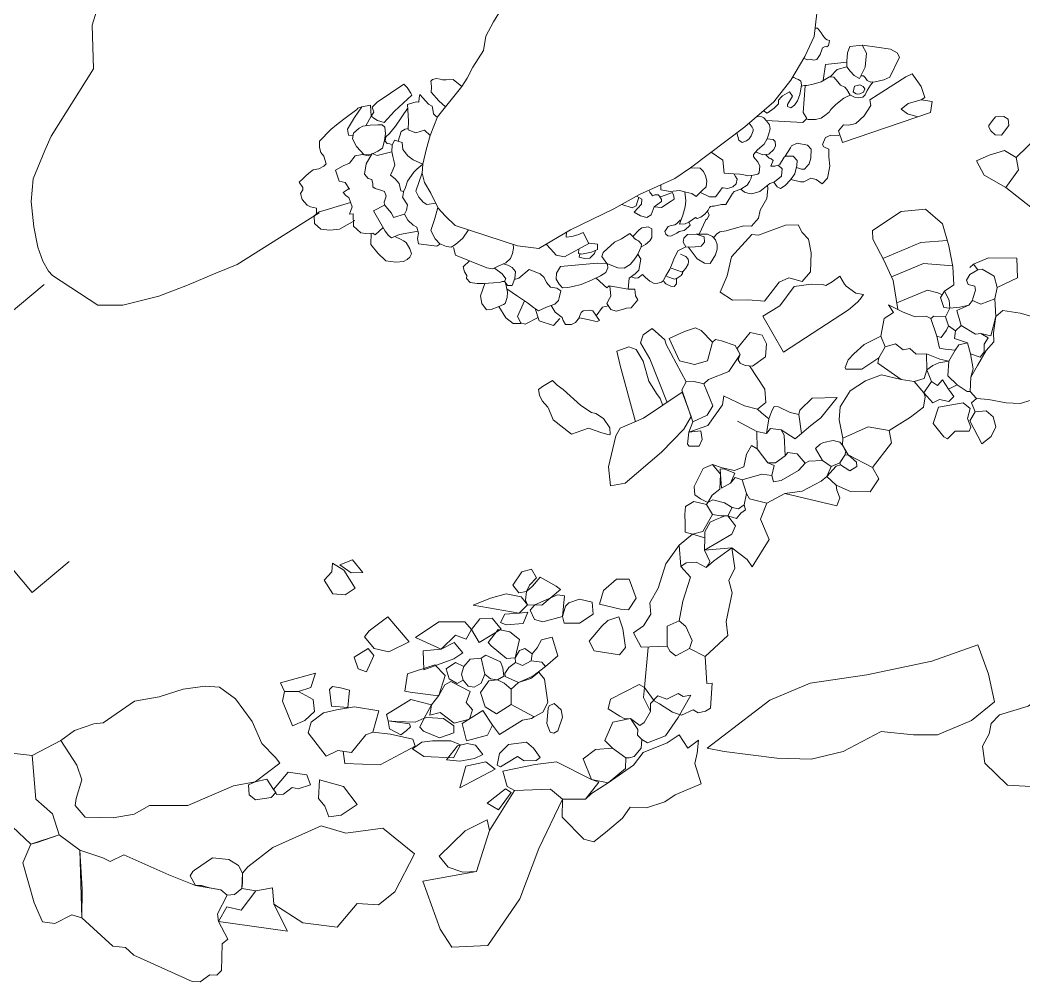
# Model space of a CAD drawing. Header units: metres. Extents: x -10443 to -4073, y -33280 to -26846.
# Drawn here: x -7865 to -7854.61, y -29617.86 to -29607.9 of the extents above; entities that cross this region are included whole.
import ezdxf

# ---------------------------------------------------------------- set-up
doc = ezdxf.new("R2010")
doc.units = ezdxf.units.M
doc.header["$MEASUREMENT"] = 0
doc.linetypes.add('CONTINUOUS_1', pattern=[0])
doc.linetypes.add('CONTINUOUS_2', pattern=[0])
doc.layers.add('木', color=254, linetype='CONTINUOUS_2', lineweight=18)
doc.layers.add('石', color=241, linetype='CONTINUOUS_2', lineweight=18)

msp = doc.modelspace()

# ---------------------------------------------------------------- linework, layer by layer
at = {"layer": '木', "color": 1, "linetype": 'CONTINUOUS_1', "lineweight": 18}
for p, q in [((-7864.749, -29610.642), (-7865.132, -29610.964)), ((-7864.873, -29613.832), (-7865.194, -29613.449)), ((-7864.49, -29613.511), (-7864.873, -29613.832))]:
    msp.add_line(p, q, dxfattribs=at)
at = {"layer": '石', "color": 4, "linetype": 'CONTINUOUS_2', "lineweight": 18}
for p, q in [((-7858.322, -29610.092), (-7858.287, -29610.041)), ((-7858.287, -29610.041), (-7858.259, -29610.03)), ((-7858.259, -29610.03), (-7858.236, -29610.028)), ((-7858.236, -29610.028), (-7858.221, -29610.024)), ((-7858.221, -29610.024), (-7858.203, -29610.012)), ((-7858.203, -29610.012), (-7858.164, -29609.977)), ((-7858.164, -29609.977), (-7858.155, -29609.973)), ((-7858.078, -29610.046), (-7858.123, -29610.081)), ((-7858.062, -29610.027), (-7858.078, -29610.046)), ((-7858.075, -29609.995), (-7858.062, -29610.027)), ((-7858.314, -29610.119), (-7858.322, -29610.092)), ((-7858.292, -29610.138), (-7858.314, -29610.119)), ((-7858.261, -29610.14), (-7858.292, -29610.138)), ((-7858.226, -29610.124), (-7858.261, -29610.14)), ((-7858.199, -29610.11), (-7858.226, -29610.124)), ((-7858.173, -29610.093), (-7858.199, -29610.11)), ((-7858.123, -29610.081), (-7858.173, -29610.093))]:
    msp.add_line(p, q, dxfattribs=at)
at = {"layer": '石', "color": 4, "linetype": 'CONTINUOUS_2', "lineweight": 18, "flags": 128}
for points in [[(-7862.18, -29603.583), (-7862.582, -29603.977), (-7862.597, -29604.004), (-7862.574, -29604.066), (-7862.581, -29604.167), (-7862.557, -29604.206), (-7862.58, -29604.201), (-7862.63, -29604.295), (-7862.632, -29604.499), (-7862.641, -29604.512), (-7862.701, -29604.54), (-7862.712, -29604.684), (-7863.356, -29605.435), (-7863.652, -29605.684), (-7863.904, -29606.113), (-7864.096, -29606.533), (-7864.204, -29606.924), (-7864.214, -29607.123), (-7864.198, -29607.273), (-7864.116, -29607.517), (-7864.25, -29607.957), (-7864.238, -29608.41), (-7864.677, -29609.105), (-7864.742, -29609.255), (-7864.864, -29609.548), (-7864.884, -29609.783), (-7864.855, -29610.045), (-7864.814, -29610.256), (-7864.761, -29610.401), (-7864.703, -29610.502), (-7864.662, -29610.55)], [(-7856.885, -29608.299), (-7856.848, -29608.315), (-7856.812, -29608.308), (-7856.785, -29608.32), (-7856.749, -29608.311), (-7856.716, -29608.262), (-7856.694, -29608.2), (-7856.69, -29608.192), (-7856.663, -29608.177), (-7856.646, -29608.182), (-7856.63, -29608.168), (-7856.623, -29608.137), (-7856.618, -29608.117), (-7856.641, -29608.108), (-7856.659, -29608.098), (-7856.688, -29608.062), (-7856.703, -29608.037), (-7856.724, -29608.008), (-7856.743, -29607.989), (-7856.766, -29607.988)], [(-7856.308, -29608.51), (-7856.362, -29608.479), (-7856.405, -29608.432), (-7856.438, -29608.388), (-7856.44, -29608.329), (-7856.432, -29608.242), (-7856.409, -29608.176), (-7856.279, -29608.163), (-7856.237, -29608.247), (-7856.248, -29608.393), (-7856.308, -29608.51)], [(-7856.276, -29608.163), (-7856.128, -29608.186), (-7855.986, -29608.206), (-7855.918, -29608.244), (-7855.893, -29608.288), (-7855.995, -29608.494), (-7856.056, -29608.521), (-7856.146, -29608.544), (-7856.189, -29608.546), (-7856.227, -29608.53), (-7856.25, -29608.5), (-7856.265, -29608.481), (-7856.293, -29608.481)], [(-7856.683, -29608.53), (-7856.661, -29608.363), (-7856.44, -29608.339)], [(-7856.438, -29608.388), (-7856.539, -29608.415), (-7856.613, -29608.491)], [(-7860.594, -29608.802), (-7860.664, -29608.74), (-7860.742, -29608.65), (-7860.74, -29608.598), (-7860.743, -29608.558), (-7860.745, -29608.538), (-7860.727, -29608.519), (-7860.688, -29608.509), (-7860.648, -29608.517), (-7860.625, -29608.524), (-7860.588, -29608.521), (-7860.513, -29608.52), (-7860.424, -29608.59)], [(-7857.032, -29608.648), (-7857.002, -29608.692), (-7857.053, -29608.778), (-7857.052, -29608.798), (-7857.018, -29608.812), (-7856.98, -29608.786), (-7856.95, -29608.739), (-7856.926, -29608.676), (-7856.914, -29608.618), (-7856.908, -29608.573), (-7856.914, -29608.537), (-7856.94, -29608.519), (-7856.96, -29608.512), (-7856.987, -29608.498), (-7856.999, -29608.493)], [(-7856.847, -29608.932), (-7856.762, -29608.935), (-7856.706, -29608.921), (-7856.652, -29608.882), (-7856.619, -29608.853), (-7856.61, -29608.839), (-7856.602, -29608.825), (-7856.555, -29608.782), (-7856.502, -29608.736), (-7856.471, -29608.712), (-7856.441, -29608.697), (-7856.403, -29608.683), (-7856.438, -29608.624), (-7856.46, -29608.598), (-7856.504, -29608.577), (-7856.532, -29608.543), (-7856.573, -29608.496), (-7856.617, -29608.493), (-7856.704, -29608.542), (-7856.787, -29608.566), (-7856.853, -29608.58), (-7856.878, -29608.582), (-7856.91, -29608.588)], [(-7856.2, -29608.731), (-7855.828, -29608.492), (-7855.762, -29608.46), (-7855.671, -29608.593), (-7855.63, -29608.707), (-7855.671, -29608.729), (-7855.554, -29608.746), (-7855.573, -29608.86), (-7856.485, -29609.173), (-7856.524, -29609.049), (-7856.472, -29608.988), (-7856.417, -29608.992), (-7856.346, -29608.974), (-7856.259, -29608.897), (-7856.189, -29608.79), (-7856.2, -29608.731)], [(-7860.944, -29608.68), (-7861.12, -29608.848), (-7861.23, -29608.964), (-7861.297, -29608.944), (-7861.326, -29608.928), (-7861.364, -29608.898), (-7861.336, -29608.858), (-7861.353, -29608.805), (-7861.3, -29608.754), (-7861.025, -29608.567), (-7860.989, -29608.603), (-7860.953, -29608.661), (-7860.944, -29608.68)], [(-7856.892, -29608.861), (-7856.869, -29608.584)], [(-7856.167, -29608.545), (-7856.193, -29608.578), (-7856.229, -29608.633), (-7856.248, -29608.679), (-7856.273, -29608.702), (-7856.32, -29608.709), (-7856.359, -29608.703), (-7856.401, -29608.682)], [(-7856.374, -29608.651), (-7856.359, -29608.589), (-7856.303, -29608.576), (-7856.269, -29608.59), (-7856.251, -29608.615), (-7856.267, -29608.65), (-7856.304, -29608.666), (-7856.331, -29608.672), (-7856.342, -29608.669), (-7856.371, -29608.649)], [(-7860.678, -29608.911), (-7860.693, -29608.9), (-7860.719, -29608.873), (-7860.724, -29608.831), (-7860.733, -29608.795), (-7860.77, -29608.775), (-7860.829, -29608.709), (-7860.859, -29608.674), (-7860.865, -29608.708), (-7860.87, -29608.754), (-7860.896, -29608.752), (-7860.977, -29608.776), (-7860.986, -29608.779), (-7860.984, -29608.832), (-7860.978, -29608.95), (-7860.979, -29609.041), (-7860.901, -29609.071), (-7860.812, -29609.044), (-7860.751, -29609.099)], [(-7857.303, -29608.844), (-7857.264, -29608.867), (-7857.19, -29608.817), (-7857.147, -29608.771), (-7857.145, -29608.732), (-7857.115, -29608.699), (-7857.104, -29608.688), (-7857.032, -29608.648)], [(-7861.898, -29609.157), (-7861.78, -29609.038), (-7861.723, -29608.99), (-7861.645, -29608.93), (-7861.513, -29608.829), (-7861.5, -29608.816), (-7861.461, -29608.803)], [(-7861.553, -29609.101), (-7861.599, -29609.094), (-7861.609, -29609.034), (-7861.535, -29608.913), (-7861.461, -29608.803), (-7861.37, -29608.785), (-7861.364, -29608.898), (-7861.417, -29608.998)], [(-7860.988, -29608.82), (-7861.111, -29609.002), (-7861.174, -29609.077), (-7861.212, -29609.114), (-7861.217, -29609.157), (-7861.196, -29609.183), (-7861.169, -29609.186), (-7861.147, -29609.2)], [(-7855.671, -29608.729), (-7855.804, -29608.769), (-7855.877, -29608.826), (-7855.812, -29608.874), (-7855.703, -29608.905)], [(-7854.793, -29609.637), (-7854.42, -29609.931), (-7854.075, -29609.849), (-7853.847, -29609.713), (-7853.498, -29609.69), (-7853.036, -29609.04), (-7853.24, -29608.797), (-7853.842, -29609.207), (-7854.028, -29609.165), (-7854.197, -29609.211), (-7854.455, -29609.102), (-7854.686, -29609.327)], [(-7857.612, -29609.495), (-7857.547, -29609.498), (-7857.506, -29609.507), (-7857.467, -29609.517), (-7857.408, -29609.51), (-7857.36, -29609.5), (-7857.346, -29609.487), (-7857.342, -29609.449), (-7857.339, -29609.416), (-7857.361, -29609.371), (-7857.391, -29609.337), (-7857.406, -29609.317), (-7857.405, -29609.296), (-7857.365, -29609.248), (-7857.296, -29609.19), (-7857.264, -29609.132), (-7857.25, -29609.091), (-7857.233, -29609.031), (-7857.24, -29608.987), (-7857.271, -29608.946), (-7857.297, -29608.917), (-7857.319, -29608.904), (-7857.369, -29608.901)], [(-7857.273, -29608.943), (-7856.896, -29608.963), (-7856.854, -29608.922), (-7856.892, -29608.861)], [(-7854.968, -29609.014), (-7854.948, -29609.049), (-7854.903, -29609.092), (-7854.838, -29609.096), (-7854.763, -29608.995), (-7854.77, -29608.93), (-7854.813, -29608.901), (-7854.901, -29608.904), (-7854.93, -29608.945), (-7854.97, -29608.995), (-7854.968, -29609.014)], [(-7861.295, -29609.26), (-7861.395, -29609.311), (-7861.437, -29609.298), (-7861.515, -29609.213), (-7861.556, -29609.132), (-7861.545, -29609.075), (-7861.486, -29609.022), (-7861.449, -29609.002), (-7861.372, -29608.992), (-7861.295, -29608.988), (-7861.251, -29608.99), (-7861.222, -29609.014), (-7861.216, -29609.077), (-7861.224, -29609.151), (-7861.247, -29609.229), (-7861.295, -29609.26)], [(-7861.085, -29609.158), (-7861.053, -29609.056), (-7861.013, -29609.035), (-7860.979, -29609.027)], [(-7857.578, -29609.073), (-7857.557, -29609.146), (-7857.524, -29609.17), (-7857.478, -29609.154), (-7857.45, -29609.132), (-7857.43, -29609.101), (-7857.409, -29609.05), (-7857.41, -29609.033), (-7857.419, -29609.011), (-7857.449, -29608.97)], [(-7857.386, -29609.267), (-7857.31, -29609.299), (-7857.248, -29609.293), (-7857.195, -29609.245), (-7857.178, -29609.206), (-7857.181, -29609.161), (-7857.201, -29609.142), (-7857.264, -29609.132)], [(-7856.66, -29609.119), (-7856.69, -29609.193), (-7856.678, -29609.215), (-7856.625, -29609.241), (-7856.624, -29609.321), (-7856.615, -29609.416), (-7856.639, -29609.542), (-7856.694, -29609.601), (-7856.756, -29609.554), (-7856.813, -29609.541), (-7856.885, -29609.578), (-7856.919, -29609.58), (-7857.02, -29609.555)], [(-7856.66, -29609.119), (-7856.606, -29609.094), (-7856.53, -29609.1), (-7856.511, -29609.092)], [(-7861.93, -29609.912), (-7861.928, -29609.852), (-7861.99, -29609.836), (-7862.025, -29609.819), (-7862.077, -29609.76), (-7862.096, -29609.701), (-7862.07, -29609.663), (-7862.07, -29609.637), (-7862.11, -29609.582), (-7862.069, -29609.546), (-7862.043, -29609.52), (-7862.01, -29609.488), (-7861.965, -29609.456), (-7861.906, -29609.443), (-7861.854, -29609.417), (-7861.828, -29609.391), (-7861.853, -29609.313), (-7861.886, -29609.274), (-7861.898, -29609.222), (-7861.898, -29609.19), (-7861.898, -29609.157)], [(-7861.12, -29609.146), (-7861.147, -29609.2), (-7861.151, -29609.263), (-7861.14, -29609.318), (-7861.127, -29609.359), (-7861.117, -29609.407), (-7861.147, -29609.471), (-7861.163, -29609.508), (-7861.116, -29609.549), (-7861.075, -29609.595), (-7861.055, -29609.672), (-7861.03, -29609.68), (-7861.012, -29609.649)], [(-7861.12, -29609.146), (-7861.044, -29609.172), (-7861.035, -29609.243), (-7860.985, -29609.311), (-7860.928, -29609.35), (-7860.829, -29609.395)], [(-7857.076, -29609.314), (-7857.021, -29609.227), (-7857.011, -29609.205), (-7856.952, -29609.178), (-7856.845, -29609.2), (-7856.808, -29609.241), (-7856.813, -29609.332), (-7856.828, -29609.392), (-7856.877, -29609.447), (-7856.909, -29609.447), (-7856.961, -29609.431)], [(-7861.24, -29610.053), (-7861.323, -29610.129), (-7861.346, -29610.109), (-7861.417, -29610.115), (-7861.469, -29610.108), (-7861.546, -29610.036), (-7861.551, -29609.909), (-7861.587, -29609.915), (-7861.56, -29609.836), (-7861.596, -29609.741), (-7861.623, -29609.723), (-7861.653, -29609.688), (-7861.602, -29609.653), (-7861.589, -29609.653), (-7861.633, -29609.586), (-7861.693, -29609.572), (-7861.731, -29609.457), (-7861.653, -29609.412), (-7861.588, -29609.387), (-7861.529, -29609.309), (-7861.457, -29609.296), (-7861.359, -29609.299)], [(-7861.15, -29609.268), (-7861.3, -29609.307), (-7861.352, -29609.287), (-7861.416, -29609.391), (-7861.432, -29609.501), (-7861.394, -29609.543), (-7861.355, -29609.556), (-7861.346, -29609.6), (-7861.346, -29609.631), (-7861.321, -29609.648), (-7861.254, -29609.667), (-7861.224, -29609.68), (-7861.209, -29609.727), (-7861.227, -29609.788), (-7861.226, -29609.817), (-7861.194, -29609.856), (-7861.154, -29609.902), (-7861.133, -29609.949)], [(-7857.843, -29609.273), (-7857.722, -29609.354), (-7857.71, -29609.49), (-7857.612, -29609.495)], [(-7857.281, -29609.296), (-7857.242, -29609.334), (-7857.226, -29609.336), (-7857.203, -29609.357), (-7857.226, -29609.416), (-7857.184, -29609.417), (-7857.149, -29609.407), (-7857.11, -29609.445), (-7857.116, -29609.521), (-7857.189, -29609.579), (-7857.237, -29609.595), (-7857.339, -29609.679), (-7857.424, -29609.702), (-7857.464, -29609.695), (-7857.5, -29609.686), (-7857.536, -29609.653)], [(-7857.136, -29609.403), (-7857.086, -29609.323), (-7857.073, -29609.314), (-7856.995, -29609.314), (-7856.952, -29609.357), (-7856.956, -29609.411), (-7856.978, -29609.497), (-7857.023, -29609.559), (-7857.078, -29609.618), (-7857.126, -29609.647), (-7857.16, -29609.629), (-7857.196, -29609.581)], [(-7855.098, -29609.362), (-7855.017, -29609.51), (-7854.793, -29609.637), (-7854.66, -29609.454), (-7854.686, -29609.327), (-7854.806, -29609.255), (-7854.966, -29609.301), (-7855.098, -29609.362)], [(-7861.012, -29609.649), (-7860.988, -29609.573), (-7860.923, -29609.479), (-7860.89, -29609.446), (-7860.829, -29609.395)], [(-7858.363, -29609.61), (-7858.363, -29609.662), (-7858.268, -29609.679), (-7858.17, -29609.667), (-7858.105, -29609.685), (-7858.044, -29609.699), (-7858, -29609.731), (-7857.939, -29609.673), (-7857.896, -29609.632), (-7857.887, -29609.57), (-7857.903, -29609.518), (-7857.923, -29609.471), (-7857.959, -29609.438), (-7858.057, -29609.435)], [(-7860.836, -29609.486), (-7860.902, -29609.676), (-7860.871, -29609.736), (-7860.824, -29609.788), (-7860.786, -29609.815), (-7860.695, -29609.8)], [(-7858.075, -29609.995), (-7858.005, -29609.947), (-7857.989, -29609.959), (-7857.952, -29609.944), (-7857.908, -29609.915), (-7857.876, -29609.872), (-7857.862, -29609.843), (-7857.849, -29609.833), (-7857.834, -29609.831), (-7857.811, -29609.831), (-7857.736, -29609.815), (-7857.707, -29609.812), (-7857.691, -29609.812), (-7857.624, -29609.7), (-7857.604, -29609.678), (-7857.538, -29609.653), (-7857.472, -29609.612), (-7857.447, -29609.576), (-7857.431, -29609.542), (-7857.426, -29609.512)], [(-7857.955, -29609.689), (-7857.862, -29609.734), (-7857.798, -29609.733), (-7857.752, -29609.677), (-7857.731, -29609.641), (-7857.718, -29609.642), (-7857.676, -29609.647), (-7857.649, -29609.641), (-7857.619, -29609.629), (-7857.584, -29609.598), (-7857.574, -29609.552), (-7857.59, -29609.523), (-7857.607, -29609.501)], [(-7857.261, -29609.614), (-7857.258, -29609.652), (-7857.266, -29609.75), (-7857.337, -29609.873), (-7857.354, -29609.956), (-7857.427, -29610.039), (-7857.504, -29610.033), (-7857.606, -29610.062), (-7857.687, -29610.086), (-7857.753, -29610.096), (-7857.789, -29610.119), (-7857.814, -29610.15)], [(-7861.029, -29609.68), (-7861.032, -29609.714), (-7861.04, -29609.736), (-7861.026, -29609.758), (-7861.002, -29609.795), (-7860.986, -29609.817), (-7860.998, -29609.871), (-7861.019, -29609.912), (-7860.985, -29609.976), (-7860.927, -29610.028), (-7860.889, -29610.049), (-7860.873, -29610.11), (-7860.882, -29610.165), (-7860.872, -29610.22), (-7860.685, -29610.244), (-7860.652, -29610.224)], [(-7858.768, -29609.812), (-7858.661, -29609.847), (-7858.62, -29609.826), (-7858.607, -29609.781), (-7858.592, -29609.74)], [(-7858.615, -29609.727), (-7858.56, -29609.758), (-7858.563, -29609.809), (-7858.64, -29609.893), (-7858.575, -29609.932), (-7858.508, -29609.948), (-7858.466, -29609.919), (-7858.433, -29609.837), (-7858.358, -29609.782), (-7858.357, -29609.762), (-7858.377, -29609.727), (-7858.392, -29609.714), (-7858.426, -29609.714), (-7858.45, -29609.724), (-7858.465, -29609.704), (-7858.473, -29609.695), (-7858.478, -29609.685), (-7858.487, -29609.666)], [(-7858.433, -29609.837), (-7858.359, -29609.843), (-7858.257, -29609.779), (-7858.225, -29609.757), (-7858.229, -29609.727), (-7858.245, -29609.69), (-7858.369, -29609.733)], [(-7858.115, -29609.683), (-7858.106, -29609.774), (-7858.111, -29609.836), (-7858.137, -29609.925), (-7858.171, -29610.018), (-7858.114, -29610.013), (-7858.075, -29609.995)], [(-7861.533, -29609.978), (-7861.69, -29610.068), (-7861.79, -29610.079), (-7861.886, -29610.07), (-7861.949, -29610.01), (-7861.955, -29609.931), (-7861.903, -29609.891), (-7861.838, -29609.872), (-7861.714, -29609.834), (-7861.576, -29609.793)], [(-7861.224, -29609.82), (-7861.339, -29609.88), (-7861.219, -29610.089), (-7861.184, -29610.133), (-7861.153, -29610.159), (-7861.069, -29610.123), (-7860.878, -29610.088)], [(-7860.673, -29609.846), (-7860.704, -29609.96), (-7860.746, -29610.084), (-7860.699, -29610.17), (-7860.654, -29610.221), (-7860.582, -29610.247), (-7860.534, -29610.254), (-7860.489, -29610.229), (-7860.415, -29610.163), (-7860.357, -29610.075)], [(-7855.911, -29610.901), (-7855.96, -29610.601), (-7856.053, -29610.398), (-7856.169, -29610.173), (-7856.174, -29610.082), (-7855.878, -29609.887), (-7855.625, -29609.86), (-7855.45, -29610.012), (-7855.383, -29610.242), (-7855.34, -29610.457), (-7855.33, -29610.646), (-7855.427, -29610.71)], [(-7861.903, -29609.898), (-7862.749, -29610.434), (-7862.971, -29610.526), (-7863.264, -29610.648), (-7863.563, -29610.763), (-7863.934, -29610.856), (-7864.193, -29610.856), (-7864.662, -29610.55)], [(-7861.133, -29609.949), (-7861.019, -29609.912)], [(-7857.969, -29610.121), (-7857.9, -29609.973), (-7857.884, -29609.961), (-7857.863, -29609.925), (-7857.882, -29609.884)], [(-7858.653, -29610.145), (-7858.59, -29610.077), (-7858.561, -29610.056), (-7858.494, -29610.044), (-7858.459, -29610.066), (-7858.456, -29610.118), (-7858.458, -29610.155), (-7858.478, -29610.189), (-7858.522, -29610.227), (-7858.549, -29610.242), (-7858.567, -29610.251)], [(-7857.751, -29610.721), (-7857.622, -29610.804), (-7857.459, -29610.799), (-7857.291, -29610.814), (-7857.14, -29610.616), (-7857.039, -29610.572), (-7856.9, -29610.611), (-7856.816, -29610.511), (-7856.808, -29610.313), (-7856.835, -29610.174), (-7856.901, -29610.104), (-7856.943, -29610.025), (-7857.073, -29610.027), (-7857.355, -29610.132), (-7857.422, -29610.123), (-7857.634, -29610.355), (-7857.678, -29610.552), (-7857.751, -29610.721)], [(-7861.365, -29610.11), (-7861.366, -29610.227), (-7861.294, -29610.318), (-7861.211, -29610.395), (-7861.107, -29610.409), (-7861.03, -29610.403), (-7860.99, -29610.383), (-7860.964, -29610.358), (-7860.945, -29610.325), (-7860.964, -29610.273), (-7861.002, -29610.208), (-7861.028, -29610.188), (-7861.054, -29610.175), (-7861.118, -29610.144)], [(-7859.551, -29610.225), (-7859.502, -29610.276), (-7859.448, -29610.337), (-7859.361, -29610.354), (-7859.111, -29610.216), (-7859.169, -29610.104), (-7859.224, -29610.127), (-7859.287, -29610.145), (-7859.345, -29610.152), (-7859.342, -29610.101)], [(-7858.96, -29610.31), (-7858.974, -29610.353), (-7858.957, -29610.376), (-7858.924, -29610.423), (-7858.808, -29610.47), (-7858.745, -29610.473), (-7858.681, -29610.436), (-7858.645, -29610.391), (-7858.612, -29610.344), (-7858.601, -29610.328), (-7858.567, -29610.251), (-7858.563, -29610.224), (-7858.594, -29610.191), (-7858.617, -29610.18), (-7858.632, -29610.168), (-7858.653, -29610.145), (-7858.672, -29610.127), (-7858.686, -29610.113)], [(-7858.96, -29610.31), (-7858.845, -29610.205), (-7858.77, -29610.168), (-7858.686, -29610.113)], [(-7857.948, -29610.245), (-7858.009, -29610.25), (-7858.074, -29610.254), (-7858.104, -29610.253), (-7858.135, -29610.205), (-7858.125, -29610.161), (-7858.087, -29610.124), (-7857.998, -29610.12), (-7857.915, -29610.148), (-7857.913, -29610.204), (-7857.948, -29610.245)], [(-7858.08, -29610.252), (-7858.018, -29610.335), (-7857.99, -29610.375), (-7857.914, -29610.421), (-7857.854, -29610.423), (-7857.797, -29610.334), (-7857.78, -29610.277), (-7857.78, -29610.229), (-7857.8, -29610.179), (-7857.831, -29610.144), (-7857.883, -29610.122), (-7857.998, -29610.12)], [(-7860.512, -29610.257), (-7860.49, -29610.339), (-7860.167, -29610.469), (-7860.103, -29610.48), (-7860.049, -29610.451), (-7859.968, -29610.418), (-7859.92, -29610.373), (-7859.9, -29610.321), (-7859.89, -29610.266), (-7859.894, -29610.225)], [(-7859.212, -29610.271), (-7859.217, -29610.32), (-7859.186, -29610.328), (-7859.082, -29610.308), (-7859.02, -29610.278), (-7859.02, -29610.224), (-7859.105, -29610.212)], [(-7858.67, -29610.561), (-7858.63, -29610.577), (-7858.598, -29610.573), (-7858.556, -29610.538), (-7858.555, -29610.537), (-7858.524, -29610.57), (-7858.479, -29610.606), (-7858.434, -29610.631), (-7858.396, -29610.628), (-7858.358, -29610.617), (-7858.342, -29610.604), (-7858.314, -29610.552), (-7858.27, -29610.482), (-7858.246, -29610.423), (-7858.229, -29610.378), (-7858.19, -29610.294), (-7858.104, -29610.253)], [(-7856.066, -29610.373), (-7855.672, -29610.207), (-7855.399, -29610.185)], [(-7859.196, -29610.325), (-7859.203, -29610.324), (-7859.21, -29610.357), (-7859.156, -29610.373), (-7859.098, -29610.368), (-7859.052, -29610.32), (-7859.041, -29610.288)], [(-7859.035, -29610.575), (-7858.923, -29610.677), (-7858.901, -29610.654), (-7858.702, -29610.69), (-7858.691, -29610.576), (-7858.629, -29610.532), (-7858.591, -29610.495), (-7858.571, -29610.38), (-7858.601, -29610.328)], [(-7858.259, -29610.471), (-7858.14, -29610.513), (-7858.104, -29610.474), (-7858.08, -29610.43), (-7858.078, -29610.405), (-7858.081, -29610.379), (-7858.106, -29610.353), (-7858.131, -29610.34), (-7858.162, -29610.328)], [(-7855.128, -29610.43), (-7854.971, -29610.365), (-7854.68, -29610.369), (-7854.673, -29610.574), (-7854.884, -29610.672)], [(-7860.346, -29610.396), (-7860.412, -29610.459), (-7860.396, -29610.512), (-7860.373, -29610.55), (-7860.375, -29610.581), (-7860.338, -29610.622), (-7860.267, -29610.632), (-7860.201, -29610.63), (-7860.096, -29610.623), (-7860.032, -29610.622), (-7860.007, -29610.611), (-7859.986, -29610.611)], [(-7860.085, -29610.471), (-7860.006, -29610.532), (-7859.969, -29610.583), (-7859.984, -29610.608), (-7859.953, -29610.652), (-7859.903, -29610.652), (-7859.876, -29610.578), (-7859.87, -29610.506), (-7859.902, -29610.466), (-7859.947, -29610.44), (-7859.997, -29610.429)], [(-7859.96, -29610.688), (-7859.849, -29610.761), (-7859.744, -29610.833), (-7859.682, -29610.88), (-7859.63, -29610.913), (-7859.548, -29610.878), (-7859.463, -29610.847), (-7859.425, -29610.809), (-7859.417, -29610.779), (-7859.401, -29610.708), (-7859.44, -29610.679), (-7859.505, -29610.669), (-7859.547, -29610.622), (-7859.573, -29610.57), (-7859.612, -29610.53), (-7859.729, -29610.485), (-7859.835, -29610.577), (-7859.88, -29610.59)], [(-7859.404, -29610.456), (-7859.446, -29610.525), (-7859.449, -29610.586), (-7859.416, -29610.637), (-7859.383, -29610.675), (-7859.328, -29610.672), (-7859.277, -29610.664), (-7859.189, -29610.641), (-7859.076, -29610.594), (-7858.99, -29610.552), (-7858.934, -29610.516), (-7858.914, -29610.47), (-7858.915, -29610.433), (-7858.924, -29610.423)], [(-7859.404, -29610.456), (-7859.024, -29610.42), (-7858.924, -29610.423)], [(-7855.978, -29610.562), (-7855.645, -29610.424), (-7855.34, -29610.449)], [(-7855.427, -29610.71), (-7855.379, -29610.803), (-7855.371, -29610.885), (-7855.27, -29610.877), (-7855.175, -29610.855), (-7855.138, -29610.806), (-7855.135, -29610.787), (-7855.106, -29610.701), (-7855.114, -29610.66), (-7855.183, -29610.643), (-7855.201, -29610.598), (-7855.167, -29610.538), (-7855.083, -29610.491), (-7855.128, -29610.43), (-7855.167, -29610.464)], [(-7855.138, -29610.806), (-7855.05, -29610.846), (-7854.906, -29610.79), (-7854.884, -29610.672), (-7854.913, -29610.557), (-7855.037, -29610.484), (-7855.083, -29610.491)], [(-7858.333, -29610.612), (-7858.311, -29610.635), (-7858.262, -29610.66), (-7858.228, -29610.664), (-7858.203, -29610.636), (-7858.201, -29610.606), (-7858.204, -29610.582)], [(-7858.301, -29610.558), (-7858.222, -29610.587), (-7858.194, -29610.576), (-7858.154, -29610.548), (-7858.139, -29610.528), (-7858.14, -29610.513), (-7858.14, -29610.505)], [(-7857.308, -29610.97), (-7857.134, -29610.864), (-7856.984, -29610.663), (-7856.807, -29610.637), (-7856.69, -29610.643), (-7856.658, -29610.652), (-7856.592, -29610.613), (-7856.513, -29610.555), (-7856.462, -29610.639), (-7856.447, -29610.658), (-7856.347, -29610.73), (-7856.266, -29610.745), (-7856.3, -29610.794)], [(-7860.187, -29610.63), (-7860.231, -29610.76), (-7860.217, -29610.838), (-7860.17, -29610.905), (-7860.12, -29610.902), (-7860.05, -29610.874), (-7859.993, -29610.85), (-7859.976, -29610.839), (-7859.956, -29610.776), (-7859.953, -29610.721), (-7859.973, -29610.624)], [(-7858.702, -29610.69), (-7858.632, -29610.69), (-7858.627, -29610.759), (-7858.602, -29610.801), (-7858.672, -29610.883), (-7858.72, -29610.885), (-7858.76, -29610.9), (-7858.826, -29610.918), (-7858.883, -29610.901), (-7858.922, -29610.837), (-7858.897, -29610.788), (-7858.883, -29610.762), (-7858.894, -29610.656)], [(-7857.308, -29610.97), (-7857.094, -29611.344), (-7856.42, -29610.903), (-7856.329, -29610.826), (-7856.3, -29610.794)], [(-7856.009, -29610.851), (-7855.856, -29610.929), (-7855.733, -29610.977), (-7855.616, -29610.968), (-7855.57, -29610.995), (-7855.537, -29610.971), (-7855.418, -29610.977), (-7855.371, -29610.885), (-7855.434, -29610.88), (-7855.469, -29610.776), (-7855.427, -29610.71)], [(-7855.923, -29610.83), (-7855.605, -29610.7), (-7855.497, -29610.729), (-7855.452, -29610.749)], [(-7854.906, -29610.79), (-7854.898, -29610.973), (-7854.948, -29611.174), (-7855.05, -29611.149), (-7855.108, -29611.155), (-7855.254, -29611.065), (-7855.299, -29610.91), (-7855.175, -29610.855), (-7855.138, -29610.806)], [(-7860.043, -29610.871), (-7859.968, -29610.987), (-7859.894, -29611.047), (-7859.812, -29611.046)], [(-7859.776, -29610.811), (-7859.85, -29610.973), (-7859.815, -29611.04), (-7859.768, -29611.053), (-7859.636, -29610.982)], [(-7859.664, -29610.891), (-7859.625, -29611.017), (-7859.475, -29611.067), (-7859.411, -29610.995)], [(-7859.457, -29610.929), (-7859.499, -29610.86)], [(-7859.034, -29610.965), (-7858.968, -29610.877), (-7858.907, -29610.861)], [(-7856.368, -29611.358), (-7856.259, -29611.263), (-7856.086, -29611.177), (-7856.052, -29610.993), (-7855.957, -29610.93), (-7856.009, -29610.851)], [(-7859.457, -29610.929), (-7859.387, -29610.982), (-7859.375, -29611.016), (-7859.353, -29611.055), (-7859.288, -29611.057), (-7859.248, -29611.034), (-7859.221, -29611), (-7859.207, -29610.988), (-7859.188, -29610.989), (-7859.108, -29611.008), (-7859.049, -29611.021), (-7859.024, -29611.024), (-7858.999, -29611.015)], [(-7859.218, -29610.998), (-7859.189, -29610.933), (-7859.17, -29610.916), (-7859.104, -29610.909), (-7859.069, -29610.915), (-7858.999, -29611.015)], [(-7855.57, -29610.995), (-7855.507, -29611.178), (-7855.462, -29611.192), (-7855.408, -29611.113), (-7855.385, -29611.071), (-7855.418, -29610.977)], [(-7854.922, -29611.141), (-7854.898, -29610.973), (-7854.824, -29610.91), (-7854.645, -29610.94), (-7854.389, -29611.012), (-7854.176, -29611.088), (-7854.056, -29611.099), (-7854.007, -29611.201), (-7853.993, -29611.338), (-7854.06, -29611.511), (-7854.191, -29611.684), (-7854.386, -29611.767), (-7854.53, -29611.841), (-7854.646, -29611.874), (-7854.789, -29611.868), (-7854.974, -29611.831), (-7855.097, -29611.823), (-7855.163, -29611.751), (-7855.155, -29611.602), (-7855.087, -29611.481), (-7854.996, -29611.325), (-7854.918, -29611.234), (-7854.922, -29611.141)], [(-7858.101, -29611.65), (-7858.31, -29611.263), (-7858.322, -29611.213), (-7858.455, -29611.098), (-7858.548, -29611.164), (-7858.575, -29611.246), (-7858.479, -29611.411), (-7858.299, -29611.863)], [(-7855.254, -29611.065), (-7855.314, -29611.123), (-7855.385, -29611.071)], [(-7857.918, -29611.671), (-7857.871, -29611.627), (-7857.659, -29611.543), (-7857.543, -29611.366), (-7857.594, -29611.272), (-7857.735, -29611.225), (-7857.8, -29611.212), (-7857.831, -29611.24)], [(-7857.543, -29611.366), (-7857.575, -29611.306), (-7857.439, -29611.137), (-7857.316, -29611.168), (-7857.27, -29611.257), (-7857.28, -29611.39), (-7857.415, -29611.487), (-7857.491, -29611.482), (-7857.543, -29611.456), (-7857.564, -29611.423), (-7857.543, -29611.366)], [(-7856.449, -29611.518), (-7856.282, -29611.52), (-7856.107, -29611.401), (-7856.042, -29611.287), (-7856.086, -29611.177), (-7856.259, -29611.263), (-7856.368, -29611.358), (-7856.426, -29611.422), (-7856.457, -29611.5), (-7856.449, -29611.518)], [(-7856.042, -29611.287), (-7855.935, -29611.256), (-7855.857, -29611.318), (-7855.788, -29611.305), (-7855.72, -29611.364), (-7855.615, -29611.36), (-7855.475, -29611.415), (-7855.383, -29611.437), (-7855.317, -29611.322), (-7855.421, -29611.31), (-7855.48, -29611.301), (-7855.507, -29611.178)], [(-7855.314, -29611.123), (-7855.324, -29611.2), (-7855.189, -29611.244), (-7855.16, -29611.359), (-7855.06, -29611.395), (-7855.018, -29611.339), (-7855.016, -29611.259), (-7854.977, -29611.193), (-7855.05, -29611.149)], [(-7858.628, -29612.062), (-7858.784, -29611.482), (-7858.82, -29611.332), (-7858.696, -29611.288), (-7858.62, -29611.314), (-7858.549, -29611.434), (-7858.489, -29611.641), (-7858.41, -29611.771), (-7858.372, -29611.823), (-7858.344, -29611.893)], [(-7855.383, -29611.437), (-7855.394, -29611.589), (-7855.297, -29611.682), (-7855.192, -29611.749), (-7855.163, -29611.751), (-7855.155, -29611.602), (-7855.13, -29611.516), (-7855.16, -29611.359), (-7855.189, -29611.244), (-7855.279, -29611.266), (-7855.317, -29611.322)], [(-7856.107, -29611.401), (-7856.117, -29611.456), (-7855.877, -29611.624), (-7855.743, -29611.646), (-7855.638, -29611.614), (-7855.61, -29611.524), (-7855.548, -29611.48), (-7855.487, -29611.454), (-7855.383, -29611.437)], [(-7855.61, -29611.524), (-7855.615, -29611.36)], [(-7857.717, -29611.794), (-7857.499, -29611.899), (-7857.364, -29611.931), (-7857.278, -29611.862), (-7857.289, -29611.725), (-7857.445, -29611.485)], [(-7855.61, -29611.524), (-7855.564, -29611.647), (-7855.5, -29611.687), (-7855.448, -29611.629), (-7855.388, -29611.724), (-7855.297, -29611.682)], [(-7855.642, -29611.765), (-7855.743, -29611.646), (-7855.877, -29611.624), (-7856.081, -29611.577), (-7856.245, -29611.64), (-7856.403, -29611.741), (-7856.508, -29611.907), (-7856.518, -29612.043), (-7856.48, -29612.232), (-7856.218, -29612.114), (-7856.002, -29612.152), (-7855.78, -29612.017), (-7855.644, -29611.913), (-7855.629, -29611.805), (-7855.642, -29611.765)], [(-7859.531, -29611.914), (-7859.478, -29612.043), (-7859.29, -29612.19), (-7859.112, -29612.13), (-7858.977, -29612.178), (-7858.9, -29612.198), (-7858.89, -29612.195), (-7858.894, -29612.127), (-7858.957, -29612.03), (-7859.037, -29611.978), (-7859.082, -29611.967), (-7859.192, -29611.893), (-7859.376, -29611.73), (-7859.437, -29611.684), (-7859.487, -29611.634), (-7859.59, -29611.697), (-7859.632, -29611.728), (-7859.62, -29611.789), (-7859.592, -29611.846), (-7859.533, -29611.912)], [(-7858.146, -29611.734), (-7858.032, -29612.064), (-7857.886, -29611.993), (-7857.827, -29611.899), (-7857.918, -29611.671), (-7858.021, -29611.647), (-7858.101, -29611.65), (-7858.146, -29611.734)], [(-7855.388, -29611.724), (-7855.331, -29611.8), (-7855.384, -29611.853), (-7855.478, -29611.833), (-7855.549, -29611.866), (-7855.642, -29611.765), (-7855.564, -29611.647)], [(-7858.142, -29611.755), (-7858.049, -29612.01), (-7858.128, -29612.139), (-7858.357, -29612.378), (-7858.733, -29612.7), (-7858.885, -29612.726), (-7858.907, -29612.529), (-7858.83, -29612.207), (-7858.787, -29612.13), (-7858.544, -29612.027), (-7858.142, -29611.755)], [(-7857.714, -29611.795), (-7857.725, -29611.888), (-7857.879, -29612.1), (-7858.076, -29612.169), (-7858.032, -29612.064)], [(-7856.937, -29611.988), (-7856.924, -29611.944), (-7856.798, -29611.817), (-7856.538, -29611.811), (-7856.708, -29612.021), (-7856.811, -29612.1), (-7856.908, -29612.183)], [(-7855.112, -29611.959), (-7855.149, -29611.867), (-7855.097, -29611.823)], [(-7857.571, -29612.056), (-7857.369, -29612.164), (-7857.27, -29612.184), (-7857.246, -29612.032), (-7857.324, -29611.969), (-7857.364, -29611.931)], [(-7857.118, -29612.147), (-7856.974, -29612.238), (-7856.908, -29612.183), (-7856.937, -29611.988), (-7857.025, -29611.967), (-7857.147, -29611.91), (-7857.191, -29611.904), (-7857.214, -29611.948), (-7857.246, -29612.032)], [(-7855.433, -29612.22), (-7855.546, -29612.082), (-7855.489, -29611.912), (-7855.236, -29611.867), (-7855.162, -29611.925), (-7855.188, -29612.029), (-7855.154, -29612.12), (-7855.171, -29612.159), (-7855.317, -29612.159), (-7855.397, -29612.24), (-7855.433, -29612.22)], [(-7855.043, -29612.291), (-7855.167, -29612.053), (-7855.112, -29611.959), (-7854.998, -29611.951), (-7854.923, -29612.013), (-7854.895, -29612.117), (-7854.945, -29612.215), (-7855.043, -29612.291)], [(-7857.369, -29612.164), (-7857.366, -29612.344), (-7857.256, -29612.488), (-7857.179, -29612.487), (-7857.078, -29612.414), (-7857.088, -29612.203), (-7857.118, -29612.147), (-7857.228, -29612.133), (-7857.27, -29612.184)], [(-7856.485, -29612.306), (-7856.424, -29612.404), (-7856.172, -29612.535), (-7855.975, -29612.282), (-7856.002, -29612.152), (-7856.218, -29612.114), (-7856.48, -29612.232), (-7856.485, -29612.306)], [(-7858.076, -29612.169), (-7858.09, -29612.295), (-7858.07, -29612.316), (-7857.969, -29612.316), (-7857.936, -29612.246), (-7857.952, -29612.156), (-7858.076, -29612.169)], [(-7856.682, -29612.278), (-7856.582, -29612.257), (-7856.51, -29612.274), (-7856.485, -29612.306), (-7856.449, -29612.371), (-7856.458, -29612.409), (-7856.51, -29612.487), (-7856.602, -29612.525), (-7856.692, -29612.465), (-7856.764, -29612.34), (-7856.716, -29612.296), (-7856.682, -29612.278)], [(-7857.828, -29612.506), (-7857.73, -29612.539), (-7857.601, -29612.566), (-7857.505, -29612.529), (-7857.479, -29612.4), (-7857.425, -29612.307), (-7857.366, -29612.344)], [(-7857.217, -29612.62), (-7857.197, -29612.686), (-7857.119, -29612.672), (-7856.938, -29612.568), (-7856.87, -29612.492), (-7856.953, -29612.396), (-7857.051, -29612.382), (-7857.078, -29612.414)], [(-7856.172, -29612.535), (-7856.108, -29612.654), (-7856.196, -29612.789), (-7856.402, -29612.784), (-7856.548, -29612.72), (-7856.646, -29612.629), (-7856.548, -29612.522), (-7856.505, -29612.51), (-7856.408, -29612.571), (-7856.335, -29612.527), (-7856.339, -29612.48), (-7856.424, -29612.404)], [(-7856.424, -29612.404), (-7856.458, -29612.409), (-7856.493, -29612.46), (-7856.51, -29612.487), (-7856.505, -29612.51)], [(-7858.019, -29612.733), (-7858.012, -29612.818), (-7857.955, -29612.86), (-7857.878, -29612.899), (-7857.833, -29612.824), (-7857.753, -29612.761), (-7857.748, -29612.604), (-7857.828, -29612.506), (-7857.925, -29612.548), (-7857.938, -29612.566), (-7858.019, -29612.733)], [(-7857.738, -29612.749), (-7857.644, -29612.7), (-7857.599, -29612.594), (-7857.714, -29612.55), (-7857.749, -29612.555), (-7857.748, -29612.604), (-7857.738, -29612.749)], [(-7857.522, -29612.664), (-7857.32, -29612.607), (-7857.217, -29612.62), (-7857.19, -29612.517), (-7857.256, -29612.488)], [(-7857.266, -29612.907), (-7857.081, -29612.804), (-7856.9, -29612.783), (-7856.706, -29612.677), (-7856.646, -29612.629), (-7856.602, -29612.525), (-7856.692, -29612.465), (-7856.832, -29612.472), (-7856.87, -29612.492)], [(-7857.627, -29612.951), (-7857.561, -29612.963), (-7857.502, -29612.924), (-7857.479, -29612.807), (-7857.522, -29612.664), (-7857.594, -29612.639), (-7857.644, -29612.7)], [(-7857.081, -29612.804), (-7856.544, -29612.933), (-7856.51, -29612.852), (-7856.542, -29612.772), (-7856.548, -29612.72)], [(-7857.913, -29613.391), (-7857.631, -29613.367), (-7857.471, -29613.488), (-7857.418, -29613.564), (-7857.242, -29613.282), (-7857.331, -29613.07), (-7857.266, -29612.907), (-7857.445, -29612.862), (-7857.479, -29612.807)], [(-7857.672, -29613.038), (-7857.627, -29612.951), (-7857.705, -29612.903), (-7857.825, -29612.872), (-7857.878, -29612.899), (-7857.893, -29612.919), (-7857.828, -29613.022), (-7857.742, -29613.038), (-7857.7, -29613.036)], [(-7858.038, -29613.227), (-7857.929, -29613.199), (-7857.828, -29613.022), (-7857.893, -29612.919), (-7858.022, -29612.888), (-7858.11, -29612.941), (-7858.117, -29613.022), (-7858.112, -29613.117), (-7858.114, -29613.206), (-7858.038, -29613.227)], [(-7857.502, -29612.924), (-7857.489, -29612.974), (-7857.537, -29613.01), (-7857.58, -29613.065), (-7857.672, -29613.038)], [(-7857.913, -29613.391), (-7857.628, -29613.228), (-7857.593, -29613.141), (-7857.672, -29613.038), (-7857.7, -29613.036), (-7857.802, -29613.077), (-7857.855, -29613.104), (-7857.91, -29613.201), (-7857.908, -29613.264)], [(-7858.173, -29613.342), (-7858.038, -29613.227), (-7857.908, -29613.264), (-7857.913, -29613.391), (-7857.856, -29613.508), (-7857.872, -29613.541), (-7857.896, -29613.571)], [(-7857.907, -29614.494), (-7857.672, -29614.276), (-7857.689, -29614.132), (-7857.627, -29613.835), (-7857.662, -29613.707), (-7857.597, -29613.577), (-7857.631, -29613.367), (-7857.82, -29613.505), (-7857.896, -29613.571), (-7857.999, -29613.518), (-7858.101, -29613.524), (-7858.156, -29613.563)], [(-7861.686, -29613.544), (-7861.571, -29613.627), (-7861.449, -29613.624), (-7861.557, -29613.491), (-7861.686, -29613.544)], [(-7861.85, -29613.702), (-7861.761, -29613.843), (-7861.633, -29613.856), (-7861.529, -29613.786), (-7861.645, -29613.601), (-7861.764, -29613.527), (-7861.77, -29613.617), (-7861.85, -29613.702)], [(-7859.836, -29613.834), (-7859.896, -29613.754), (-7859.805, -29613.617), (-7859.705, -29613.59), (-7859.651, -29613.679), (-7859.725, -29613.755), (-7859.754, -29613.822), (-7859.836, -29613.834)], [(-7859.746, -29613.957), (-7859.595, -29613.961), (-7859.404, -29613.8), (-7859.447, -29613.766), (-7859.612, -29613.671), (-7859.693, -29613.764), (-7859.754, -29613.822), (-7859.764, -29613.911), (-7859.746, -29613.957)], [(-7859.001, -29613.952), (-7858.781, -29614.002), (-7858.698, -29614.01), (-7858.621, -29613.888), (-7858.692, -29613.691), (-7858.825, -29613.691), (-7858.957, -29613.811), (-7859.001, -29613.952)], [(-7860.309, -29613.962), (-7859.832, -29614.045), (-7859.746, -29613.957), (-7859.809, -29613.877), (-7859.967, -29613.845), (-7860.127, -29613.889), (-7860.309, -29613.962)], [(-7859.717, -29614.014), (-7859.674, -29614.109), (-7859.585, -29614.135), (-7859.384, -29614.079), (-7859.363, -29613.866), (-7859.434, -29613.855), (-7859.668, -29613.959), (-7859.717, -29614.014)], [(-7859.384, -29614.079), (-7859.364, -29614.147), (-7859.205, -29614.148), (-7859.064, -29614.055), (-7859.074, -29613.93), (-7859.207, -29613.899), (-7859.317, -29613.939), (-7859.35, -29613.971), (-7859.384, -29614.079)], [(-7861.433, -29614.291), (-7861.332, -29614.412), (-7861.182, -29614.445), (-7860.971, -29614.343), (-7861.19, -29614.081), (-7861.385, -29614.229), (-7861.433, -29614.291)], [(-7860.325, -29614.215), (-7860.245, -29614.349), (-7860.017, -29614.21), (-7860.111, -29614.098), (-7860.238, -29614.104), (-7860.325, -29614.215)], [(-7859.978, -29614.056), (-7860.024, -29614.14), (-7859.967, -29614.166), (-7859.791, -29614.153), (-7859.742, -29614.034), (-7859.832, -29614.045), (-7859.93, -29614.05), (-7859.978, -29614.056)], [(-7858.801, -29614.081), (-7858.759, -29614.206), (-7858.729, -29614.399), (-7858.794, -29614.477), (-7859.054, -29614.435), (-7859.106, -29614.336), (-7858.977, -29614.179), (-7858.914, -29614.119), (-7858.801, -29614.081)], [(-7858.173, -29614.124), (-7858.106, -29614.181), (-7858.041, -29614.328), (-7858.067, -29614.412)], [(-7860.903, -29614.297), (-7860.637, -29614.418), (-7860.489, -29614.273), (-7860.38, -29614.314), (-7860.325, -29614.215), (-7860.393, -29614.134), (-7860.662, -29614.136), (-7860.903, -29614.297)], [(-7860.122, -29614.382), (-7859.961, -29614.513), (-7859.873, -29614.507), (-7859.827, -29614.319), (-7859.928, -29614.239), (-7860.047, -29614.213), (-7860.151, -29614.347), (-7860.122, -29614.382)], [(-7859.698, -29614.466), (-7859.644, -29614.402), (-7859.599, -29614.32), (-7859.489, -29614.292), (-7859.432, -29614.485), (-7859.56, -29614.598)], [(-7861.538, -29614.501), (-7861.497, -29614.62), (-7861.41, -29614.653), (-7861.335, -29614.484), (-7861.395, -29614.412), (-7861.538, -29614.501)], [(-7860.826, -29614.433), (-7860.818, -29614.633), (-7860.507, -29614.516), (-7860.416, -29614.455), (-7860.504, -29614.349), (-7860.637, -29614.418), (-7860.826, -29614.433)], [(-7859.873, -29614.507), (-7859.869, -29614.554), (-7859.796, -29614.587), (-7859.708, -29614.538), (-7859.698, -29614.466), (-7859.774, -29614.412), (-7859.826, -29614.431), (-7859.873, -29614.507)], [(-7858.494, -29614.401), (-7858.532, -29614.815), (-7858.434, -29614.951), (-7858.378, -29614.982), (-7858.243, -29615.068), (-7858.15, -29615.102), (-7858.031, -29615.045), (-7857.979, -29615.076), (-7857.901, -29615.06), (-7857.85, -29615.029), (-7857.834, -29614.771), (-7857.888, -29614.772), (-7857.907, -29614.494), (-7858.067, -29614.412), (-7858.21, -29614.487), (-7858.267, -29614.443), (-7858.3, -29614.385)], [(-7857.885, -29615.443), (-7857.236, -29614.947), (-7856.817, -29614.77), (-7856.233, -29614.683), (-7855.56, -29614.543), (-7855.084, -29614.371), (-7854.972, -29614.675), (-7854.911, -29614.963), (-7855.147, -29615.155), (-7855.5, -29615.303), (-7855.748, -29615.305), (-7856.085, -29615.269), (-7856.478, -29615.477), (-7856.808, -29615.558), (-7857.162, -29615.547), (-7857.709, -29615.476), (-7857.885, -29615.443)], [(-7854.857, -29615.097), (-7854.561, -29615.008), (-7854.407, -29614.895), (-7854.285, -29614.882), (-7854.15, -29614.917), (-7853.997, -29614.985), (-7853.917, -29614.96), (-7853.686, -29614.92), (-7853.54, -29614.898), (-7853.365, -29614.784), (-7853.114, -29614.647), (-7852.908, -29614.564), (-7852.815, -29614.454), (-7852.737, -29614.427), (-7852.618, -29614.645), (-7852.647, -29614.78), (-7852.567, -29614.952), (-7852.678, -29615.199), (-7852.784, -29615.319), (-7853.067, -29615.519), (-7853.206, -29615.625), (-7853.391, -29615.67), (-7853.623, -29615.69), (-7854.164, -29615.709), (-7854.213, -29615.771), (-7854.349, -29615.848), (-7854.777, -29615.825), (-7855.011, -29615.597), (-7855.036, -29615.422), (-7854.967, -29615.295), (-7854.946, -29615.188), (-7854.857, -29615.097)], [(-7860.41, -29614.738), (-7860.359, -29614.799), (-7860.296, -29614.812), (-7860.225, -29614.769), (-7860.185, -29614.677), (-7860.223, -29614.511), (-7860.339, -29614.521), (-7860.405, -29614.597)], [(-7860.223, -29614.511), (-7860.177, -29614.479), (-7860.024, -29614.549), (-7860.001, -29614.609), (-7859.991, -29614.698), (-7860.056, -29614.735), (-7860.128, -29614.723), (-7860.185, -29614.677)], [(-7859.977, -29614.702), (-7859.837, -29614.761), (-7859.69, -29614.696), (-7859.56, -29614.598), (-7859.597, -29614.551), (-7859.708, -29614.538), (-7859.796, -29614.587), (-7859.869, -29614.554), (-7859.938, -29614.608), (-7859.978, -29614.668), (-7859.977, -29614.702)], [(-7861.016, -29614.852), (-7860.987, -29614.672), (-7860.704, -29614.579), (-7860.596, -29614.69), (-7860.664, -29614.896), (-7860.722, -29614.895), (-7860.961, -29614.862), (-7861.016, -29614.852)], [(-7860.556, -29614.726), (-7860.586, -29614.62), (-7860.489, -29614.557), (-7860.405, -29614.597), (-7860.427, -29614.677), (-7860.41, -29614.738), (-7860.473, -29614.774), (-7860.556, -29614.726)], [(-7862.301, -29614.765), (-7861.939, -29614.666), (-7861.988, -29614.813), (-7862.115, -29614.856), (-7862.261, -29614.855), (-7862.301, -29614.765)], [(-7860.144, -29614.746), (-7860.231, -29614.866), (-7860.182, -29615.015), (-7860.065, -29615.087), (-7859.914, -29614.991), (-7859.914, -29614.831), (-7859.987, -29614.77), (-7860.056, -29614.735), (-7860.144, -29614.746)], [(-7859.914, -29614.991), (-7859.675, -29615.118), (-7859.585, -29615.071), (-7859.535, -29614.968), (-7859.568, -29614.729), (-7859.626, -29614.657), (-7859.709, -29614.721), (-7859.837, -29614.761), (-7859.914, -29614.831)], [(-7864.577, -29615.363), (-7864.41, -29615.62), (-7864.359, -29615.769), (-7864.417, -29615.965), (-7864.426, -29616.037), (-7864.324, -29616.158), (-7864.033, -29616.163), (-7863.817, -29616.125), (-7863.659, -29616.035), (-7863.261, -29616.035), (-7862.788, -29615.834), (-7862.565, -29615.79), (-7862.309, -29615.596), (-7862.353, -29615.538), (-7862.496, -29615.393), (-7862.594, -29615.168), (-7862.767, -29614.931), (-7862.932, -29614.81), (-7863.081, -29614.802), (-7863.311, -29614.831), (-7863.558, -29614.911), (-7863.812, -29614.955), (-7864.138, -29615.18), (-7864.234, -29615.192), (-7864.433, -29615.258), (-7864.577, -29615.363)], [(-7862.261, -29614.855), (-7862.281, -29614.957), (-7862.177, -29615.212), (-7862.049, -29615.157), (-7861.949, -29615.063), (-7861.963, -29614.94), (-7862.115, -29614.856)], [(-7861.794, -29614.834), (-7861.775, -29615.009), (-7861.605, -29615.021), (-7861.589, -29614.842), (-7861.681, -29614.817), (-7861.763, -29614.804), (-7861.794, -29614.834)], [(-7860.664, -29614.896), (-7860.738, -29614.993), (-7860.757, -29615.101), (-7860.649, -29615.074), (-7860.504, -29615.182), (-7860.345, -29615.141), (-7860.315, -29615.045), (-7860.38, -29614.971), (-7860.338, -29614.855), (-7860.54, -29614.753), (-7860.601, -29614.786), (-7860.664, -29614.896)], [(-7858.789, -29615.112), (-7858.908, -29615.035), (-7858.886, -29614.935), (-7858.588, -29614.784), (-7858.532, -29614.815), (-7858.545, -29614.917), (-7858.473, -29615.062), (-7858.536, -29615.178), (-7858.583, -29615.206), (-7858.679, -29615.134), (-7858.736, -29615.139), (-7858.789, -29615.112)], [(-7861.206, -29615.093), (-7860.952, -29614.94), (-7860.738, -29614.993), (-7860.813, -29615.131), (-7860.907, -29615.174), (-7861.107, -29615.165), (-7861.187, -29615.161), (-7861.206, -29615.093)], [(-7858.561, -29615.353), (-7858.503, -29615.388), (-7858.316, -29615.313), (-7858.184, -29615.125), (-7858.055, -29614.893), (-7858.133, -29614.908), (-7858.185, -29614.878), (-7858.304, -29614.934), (-7858.397, -29614.901), (-7858.47, -29614.98), (-7858.473, -29615.062)], [(-7861.984, -29615.172), (-7862.016, -29615.285), (-7861.83, -29615.524), (-7861.709, -29615.466), (-7861.567, -29615.488), (-7861.42, -29615.304), (-7861.347, -29615.278), (-7861.285, -29615.057), (-7861.536, -29615.016), (-7861.721, -29615.047), (-7861.856, -29615.076), (-7861.984, -29615.172)], [(-7860.42, -29615.186), (-7860.208, -29615.053), (-7860.107, -29615.204), (-7860.16, -29615.308), (-7860.377, -29615.366), (-7860.42, -29615.186)], [(-7859.532, -29615.027), (-7859.544, -29615.187), (-7859.509, -29615.276), (-7859.473, -29615.286), (-7859.43, -29615.264), (-7859.381, -29615.123), (-7859.398, -29615.044), (-7859.469, -29614.981), (-7859.52, -29615.005), (-7859.532, -29615.027)], [(-7861.187, -29615.161), (-7861.172, -29615.243), (-7861.055, -29615.306), (-7861.001, -29615.262), (-7860.955, -29615.223), (-7860.965, -29615.189), (-7861.187, -29615.161)], [(-7860.813, -29615.131), (-7860.86, -29615.225), (-7860.82, -29615.265), (-7860.656, -29615.336), (-7860.506, -29615.283), (-7860.507, -29615.212), (-7860.616, -29615.135), (-7860.787, -29615.124), (-7860.813, -29615.131)], [(-7860.107, -29615.204), (-7860.033, -29615.301), (-7859.795, -29615.153), (-7859.702, -29615.136), (-7859.675, -29615.118)], [(-7858.864, -29615.444), (-7858.943, -29615.362), (-7858.863, -29615.173), (-7858.679, -29615.134), (-7858.604, -29615.249), (-7858.607, -29615.309), (-7858.561, -29615.353), (-7858.569, -29615.442), (-7858.639, -29615.527), (-7858.692, -29615.542), (-7858.727, -29615.544)], [(-7864.874, -29615.52), (-7864.577, -29615.363)], [(-7861.653, -29615.474), (-7861.637, -29615.602), (-7861.271, -29615.616), (-7860.908, -29615.421), (-7860.932, -29615.35), (-7861.162, -29615.299), (-7861.347, -29615.278)], [(-7860.936, -29615.451), (-7860.818, -29615.527), (-7860.51, -29615.541), (-7860.44, -29615.409), (-7860.537, -29615.368), (-7860.73, -29615.367), (-7860.84, -29615.379), (-7860.936, -29615.451)], [(-7859.384, -29615.97), (-7859.387, -29616.156), (-7859.16, -29616.383), (-7859.059, -29616.411), (-7858.918, -29616.297), (-7858.763, -29616.166), (-7858.682, -29616.052), (-7858.513, -29616.059), (-7858.324, -29615.999), (-7858.215, -29615.926), (-7857.948, -29615.811), (-7858.014, -29615.601), (-7857.987, -29615.494), (-7857.973, -29615.359), (-7858.084, -29615.441), (-7858.174, -29615.305), (-7858.299, -29615.388), (-7858.548, -29615.487), (-7858.648, -29615.617), (-7858.91, -29615.801), (-7859.081, -29615.913), (-7859.143, -29615.969), (-7859.384, -29615.97)], [(-7860.469, -29615.419), (-7860.583, -29615.564), (-7860.444, -29615.578), (-7860.292, -29615.549), (-7860.207, -29615.507), (-7860.284, -29615.412), (-7860.37, -29615.393), (-7860.469, -29615.419)], [(-7860.034, -29615.499), (-7860.06, -29615.62), (-7860.025, -29615.636), (-7859.85, -29615.529), (-7859.781, -29615.573), (-7859.656, -29615.571), (-7859.612, -29615.538), (-7859.683, -29615.441), (-7859.754, -29615.381), (-7859.941, -29615.403), (-7860.034, -29615.499)], [(-7859.168, -29615.554), (-7859.081, -29615.767), (-7858.91, -29615.801), (-7858.729, -29615.652), (-7858.727, -29615.544), (-7858.864, -29615.444), (-7859.04, -29615.457), (-7859.168, -29615.554)], [(-7865.262, -29615.613), (-7865.351, -29615.937), (-7865.295, -29616.219), (-7865.076, -29616.258), (-7864.885, -29616.436), (-7864.594, -29616.341), (-7864.664, -29616.124), (-7864.835, -29615.971), (-7864.874, -29615.52), (-7865.082, -29615.494), (-7865.262, -29615.613)], [(-7860.383, -29615.63), (-7860.447, -29615.853), (-7860.079, -29615.66), (-7860.176, -29615.583), (-7860.383, -29615.63)], [(-7860, -29615.679), (-7859.954, -29615.839), (-7859.878, -29615.881), (-7859.508, -29615.867), (-7859.384, -29615.97), (-7859.143, -29615.969), (-7859.008, -29615.794), (-7859.081, -29615.767), (-7859.443, -29615.583), (-7859.665, -29615.61), (-7860, -29615.679)], [(-7862.633, -29615.823), (-7862.628, -29615.927), (-7862.56, -29615.976), (-7862.397, -29615.952), (-7862.351, -29615.9), (-7862.374, -29615.87), (-7862.442, -29615.764), (-7862.565, -29615.79), (-7862.633, -29615.823)], [(-7862.351, -29615.9), (-7862.374, -29615.87), (-7862.224, -29615.69), (-7862.029, -29615.72), (-7861.992, -29615.821), (-7862.118, -29615.865), (-7862.182, -29615.85), (-7862.271, -29615.918), (-7862.342, -29615.921), (-7862.351, -29615.9)], [(-7861.91, -29615.962), (-7861.897, -29615.771), (-7861.651, -29615.841), (-7861.508, -29616.024), (-7861.673, -29616.135), (-7861.801, -29616.154), (-7861.842, -29616.043), (-7861.91, -29615.962)], [(-7859.384, -29615.97), (-7859.628, -29616.482), (-7859.823, -29617.001), (-7860.154, -29617.485), (-7860.527, -29617.502), (-7860.649, -29617.318), (-7860.828, -29616.821), (-7860.273, -29616.72), (-7860.139, -29616.294), (-7859.878, -29615.881), (-7859.508, -29615.867), (-7859.384, -29615.97)], [(-7860.161, -29616.013), (-7860.046, -29616.082), (-7859.913, -29615.9), (-7859.972, -29615.864), (-7860.161, -29616.013)], [(-7860.658, -29616.56), (-7860.565, -29616.675), (-7860.413, -29616.725), (-7860.273, -29616.72), (-7860.139, -29616.294), (-7860.161, -29616.184), (-7860.391, -29616.297), (-7860.658, -29616.56)], [(-7862.37, -29617.057), (-7862.071, -29617.252), (-7861.716, -29617.296), (-7861.509, -29617.05), (-7861.289, -29617.065), (-7861.117, -29616.929), (-7860.914, -29616.536), (-7861.241, -29616.269), (-7861.627, -29616.322), (-7861.88, -29616.248), (-7862.383, -29616.472), (-7862.639, -29616.67), (-7862.696, -29616.736), (-7862.702, -29616.894), (-7862.557, -29616.919)], [(-7864.885, -29616.436), (-7864.971, -29616.63), (-7864.851, -29617.044), (-7864.765, -29617.242), (-7864.639, -29617.259), (-7864.461, -29617.168), (-7864.36, -29617.2), (-7864.38, -29616.499), (-7864.594, -29616.341), (-7864.82, -29616.419), (-7864.885, -29616.436)], [(-7862.943, -29617.236), (-7862.848, -29617.419), (-7862.906, -29617.467), (-7862.911, -29617.744), (-7862.961, -29617.793), (-7863.032, -29617.789), (-7863.133, -29617.863), (-7863.217, -29617.859), (-7863.821, -29617.585), (-7863.907, -29617.505), (-7864.038, -29617.491), (-7864.36, -29617.2), (-7864.355, -29616.902), (-7864.38, -29616.499), (-7864.141, -29616.577), (-7864.065, -29616.616), (-7863.923, -29616.546), (-7863.458, -29616.754), (-7863.182, -29616.864), (-7862.919, -29616.909), (-7862.853, -29616.964), (-7862.955, -29617.156), (-7862.943, -29617.236)], [(-7863.193, -29616.705), (-7863.005, -29616.578), (-7862.838, -29616.594), (-7862.736, -29616.657), (-7862.696, -29616.736), (-7862.696, -29616.84), (-7862.702, -29616.894), (-7862.779, -29616.959), (-7862.853, -29616.964), (-7862.919, -29616.909), (-7863.037, -29616.89), (-7863.121, -29616.866), (-7863.182, -29616.864), (-7863.236, -29616.763), (-7863.211, -29616.718), (-7863.193, -29616.705)], [(-7862.943, -29617.236), (-7862.23, -29617.337), (-7862.37, -29617.057), (-7862.385, -29616.887), (-7862.557, -29616.919), (-7862.708, -29617.118), (-7862.856, -29617.084), (-7862.943, -29617.236)]]:
    msp.add_lwpolyline(points, dxfattribs=at)
for points in [[(-7857.427, -29606.518), (-7857.896, -29606.619), (-7858.091, -29606.559), (-7858.26, -29606.591), (-7858.54, -29606.797), (-7859.172, -29607.137), (-7859.361, -29607.22), (-7859.576, -29607.407), (-7859.687, -29607.549), (-7859.894, -29607.688), (-7860.013, -29607.787), (-7860.098, -29607.923), (-7860.177, -29608.071), (-7860.202, -29608.219), (-7860.311, -29608.392), (-7860.371, -29608.505), (-7860.424, -29608.59), (-7860.676, -29608.906), (-7860.751, -29609.099), (-7860.795, -29609.249), (-7860.829, -29609.395), (-7860.835, -29609.489), (-7860.81, -29609.586), (-7860.746, -29609.697), (-7860.669, -29609.853), (-7860.598, -29609.932), (-7860.495, -29610.03), (-7859.847, -29610.241), (-7859.627, -29610.269), (-7859.301, -29610.076), (-7858.852, -29609.858), (-7858.585, -29609.711), (-7858.22, -29609.544), (-7858.057, -29609.435), (-7857.496, -29609.01), (-7857.193, -29608.749), (-7857.019, -29608.526), (-7856.875, -29608.281), (-7856.776, -29608.074), (-7856.749, -29607.834), (-7856.708, -29607.633), (-7856.854, -29607.08), (-7856.977, -29606.975), (-7857.048, -29606.916), (-7857.203, -29606.753)], [(-7858.17, -29611.432), (-7858.016, -29611.469), (-7857.882, -29611.433), (-7857.831, -29611.24), (-7857.946, -29611.117), (-7858.007, -29611.09), (-7858.118, -29611.13), (-7858.277, -29611.2)], [(-7858.569, -29614.396), (-7858.3, -29614.385), (-7858.298, -29614.178), (-7858.173, -29614.124), (-7858.138, -29613.922), (-7858.056, -29613.673), (-7858.156, -29613.563), (-7858.173, -29613.342), (-7858.313, -29613.534), (-7858.391, -29613.787), (-7858.479, -29613.939), (-7858.467, -29614.055), (-7858.543, -29614.177), (-7858.647, -29614.249)]]:
    msp.add_lwpolyline(points, close=True, dxfattribs=at)

doc.saveas('drawing.dxf')
